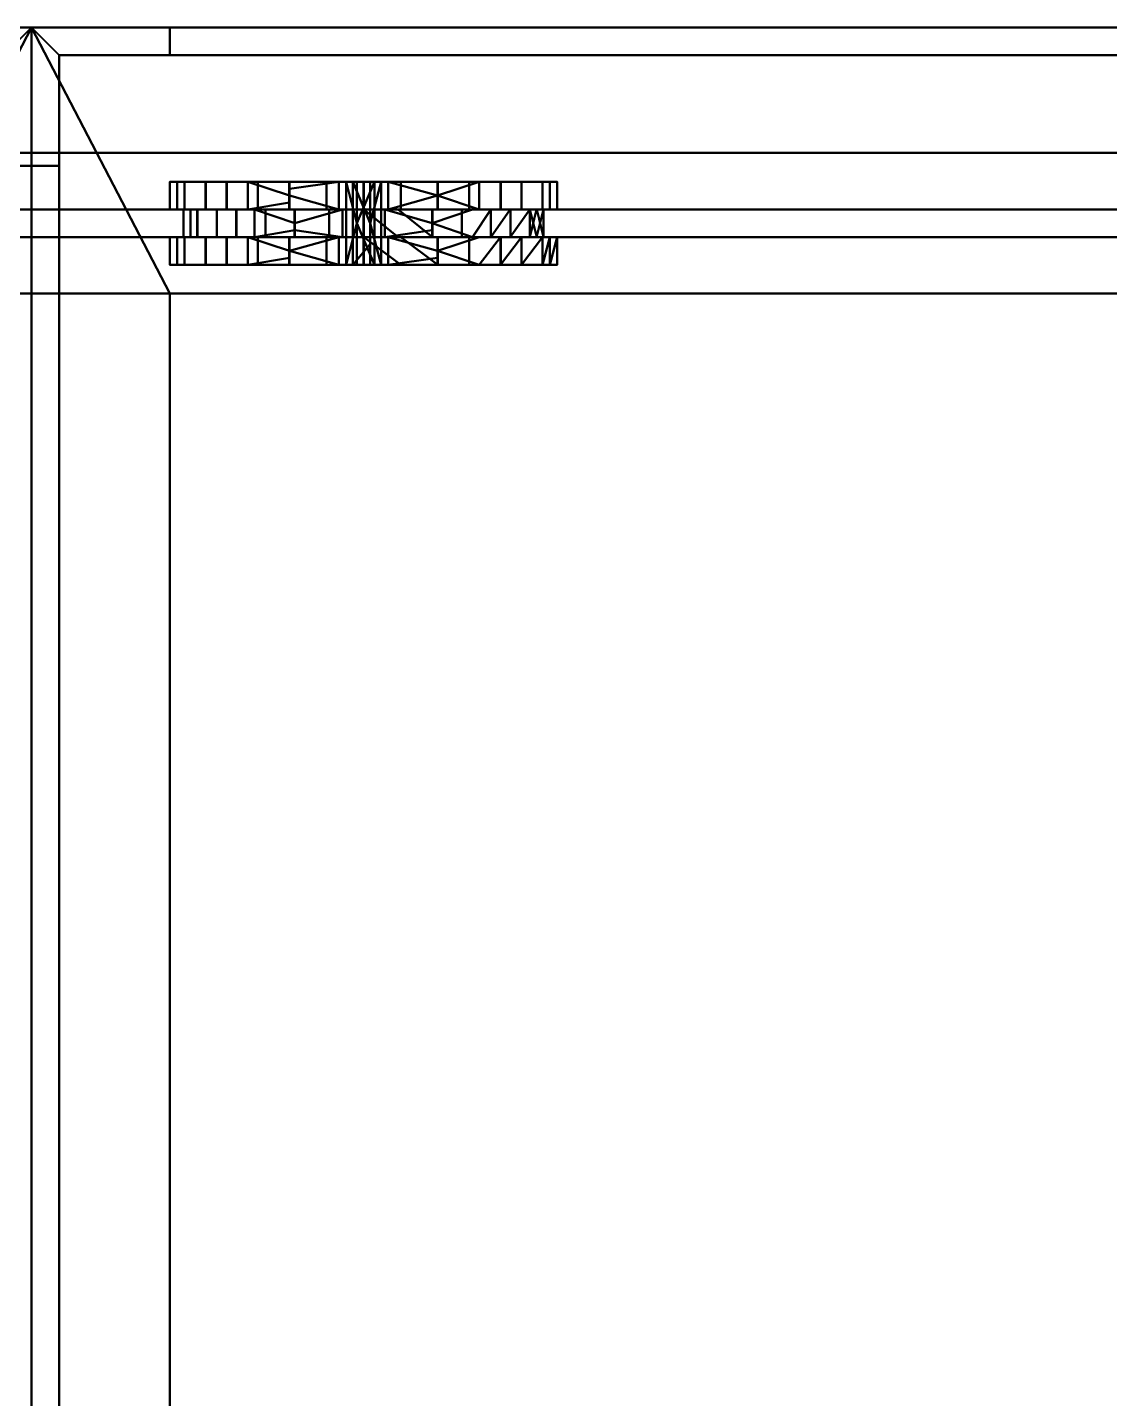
# Model space of a CAD drawing. Header units: millimetres. Extents: x -3275 to 3275, y -1040 to 450.
# Drawn here: x 323.5 to 714.5, y -45.4 to 450 of the extents above; entities that cross this region are included whole.
import ezdxf

# ---------------------------------------------------------------- set-up
doc = ezdxf.new("R2010")
doc.units = ezdxf.units.MM
doc.layers.add('I-FURN-PNLS', color=7, linetype='Continuous', lineweight=40)

msp = doc.modelspace()

# ---------------------------------------------------------------- meshes
at = {"layer": 'I-FURN-PNLS', "color": 7, "true_color": 0xf5f5f3}
mesh = msp.add_polyface(dxfattribs=at)
corners = [(325, 450, 150), (-475, 450, 150), (-475, -435, 150), (325, -435, 150), (275, -365.36, 150), (-425, -365.36, 150), (-425, 353.84, 150), (275, 353.84, 150)]
mesh.append_faces([[corners[k] for k in face] for face in [(3, 4, 5, 2), (6, 1, 2, 5)]], dxfattribs={"vtx0": -1, "vtx2": -1, "color": 7})
mesh.append_faces([[corners[k] for k in face] for face in [(3, 0, 7, 4), (6, 7, 0, 1)]], dxfattribs={"vtx1": -1, "vtx3": -1, "color": 7})
mesh = msp.add_polyface(dxfattribs=at)
corners = [(325, 450), (325, -435), (-475, -435), (-475, 450), (275, -365.36), (275, 353.84), (-425, 353.84), (-425, -365.36)]
mesh.append_faces([[corners[k] for k in face] for face in [(2, 7, 4, 1), (5, 0, 1, 4)]], dxfattribs={"vtx0": -1, "vtx2": -1, "color": 7})
mesh.append_faces([[corners[k] for k in face] for face in [(2, 3, 6, 7), (5, 6, 3, 0)]], dxfattribs={"vtx1": -1, "vtx3": -1, "color": 7})
mesh = msp.add_polyface(dxfattribs=at)
corners = [(-475, 450, 150), (325, 450, 150), (325, 450), (-475, 450)]
mesh.append_faces([[corners[k] for k in face] for face in [(0, 1, 2, 3)]], dxfattribs={"color": 7})
mesh = msp.add_polyface(dxfattribs=at)
corners = [(275, 450, 2175), (275, 440, 2175), (315, 440, 2175), (315, 400, 2175), (325, 400, 2175), (325, 450, 2175), (275, -435, 2175), (325, -435, 2175), (325, -385, 2175), (315, -385, 2175), (315, -425, 2175), (275, -425, 2175), (-425, 450, 2175), (-475, 450, 2175), (-475, 400, 2175), (-465, 400, 2175), (-465, 440, 2175), (-425, 440, 2175), (-425, -435, 2175), (-425, -425, 2175), (-465, -425, 2175), (-465, -385, 2175), (-475, -385, 2175), (-475, -435, 2175)]
mesh.append_faces([[corners[k] for k in face] for face in [(2, 5, 0, 1), (16, 13, 14, 15), (20, 23, 18, 19)]], dxfattribs={"vtx0": -1, "color": 7})
mesh.append_faces([[corners[k] for k in face] for face in [(4, 5, 2, 3), (6, 7, 10, 11), (12, 13, 16, 17)]], dxfattribs={"vtx1": -1, "color": 7})
mesh.append_faces([[corners[k] for k in face] for face in [(8, 9, 10, 7)]], dxfattribs={"vtx2": -1, "color": 7})
mesh.append_faces([[corners[k] for k in face] for face in [(20, 21, 22, 23)]], dxfattribs={"vtx3": -1, "color": 7})
mesh = msp.add_polyface(dxfattribs=at)
corners = [(275, 450, 150), (325, 450, 150), (325, 400, 150), (315, 400, 150), (315, 440, 150), (275, 440, 150), (275, -435, 150), (275, -425, 150), (315, -425, 150), (315, -385, 150), (325, -385, 150), (325, -435, 150), (-425, 450, 150), (-425, 440, 150), (-465, 440, 150), (-465, 400, 150), (-475, 400, 150), (-475, 450, 150), (-425, -435, 150), (-475, -435, 150), (-475, -385, 150), (-465, -385, 150), (-465, -425, 150), (-425, -425, 150)]
mesh.append_faces([[corners[k] for k in face] for face in [(8, 11, 6, 7), (14, 17, 12, 13), (22, 19, 20, 21)]], dxfattribs={"vtx0": -1, "color": 7})
mesh.append_faces([[corners[k] for k in face] for face in [(0, 1, 4, 5), (10, 11, 8, 9), (18, 19, 22, 23)]], dxfattribs={"vtx1": -1, "color": 7})
mesh.append_faces([[corners[k] for k in face] for face in [(2, 3, 4, 1)]], dxfattribs={"vtx2": -1, "color": 7})
mesh.append_faces([[corners[k] for k in face] for face in [(14, 15, 16, 17)]], dxfattribs={"vtx3": -1, "color": 7})
mesh = msp.add_polyface(dxfattribs=at)
corners = [(-475, 450, 2200), (-475, -435, 2200), (325, -435, 2200), (325, 450, 2200)]
mesh.append_faces([[corners[k] for k in face] for face in [(3, 0, 1, 2)]], dxfattribs={"color": 7})
mesh = msp.add_polyface(dxfattribs=at)
corners = [(-475, 450, 2175), (325, 450, 2175), (325, -435, 2175), (-475, -435, 2175)]
mesh.append_faces([[corners[k] for k in face] for face in [(2, 3, 0, 1)]], dxfattribs={"color": 7})
mesh = msp.add_polyface(dxfattribs=at)
corners = [(-475, 450, 2200), (325, 450, 2200), (325, 450, 2175), (-475, 450, 2175)]
mesh.append_faces([[corners[k] for k in face] for face in [(0, 1, 2, 3)]], dxfattribs={"color": 7})
mesh = msp.add_polyface(dxfattribs=at)
corners = [(275, 450, 2175), (325, 450, 2175), (325, 450, 150), (275, 450, 150)]
mesh.append_faces([[corners[k] for k in face] for face in [(0, 1, 2, 3)]], dxfattribs={"color": 7})
mesh = msp.add_polyface(dxfattribs=at)
corners = [(325, 450, 150), (325, -435, 150), (325, -435), (325, 450)]
mesh.append_faces([[corners[k] for k in face] for face in [(0, 1, 2, 3)]], dxfattribs={"color": 7})
mesh = msp.add_polyface(dxfattribs=at)
corners = [(325, 450, 2175), (325, 400, 2175), (325, 400, 150), (325, 450, 150)]
mesh.append_faces([[corners[k] for k in face] for face in [(0, 1, 2, 3)]], dxfattribs={"color": 7})
mesh = msp.add_polyface(dxfattribs=at)
corners = [(325, 450, 2200), (325, -435, 2200), (325, -435, 2175), (325, 450, 2175)]
mesh.append_faces([[corners[k] for k in face] for face in [(0, 1, 2, 3)]], dxfattribs={"color": 7})
mesh = msp.add_polyface(dxfattribs=at)
corners = [(1125, 450, 150), (325, 450, 150), (325, -435, 150), (1125, -435, 150), (1075, -365.36, 150), (375, -365.36, 150), (375, 353.84, 150), (1075, 353.84, 150)]
mesh.append_faces([[corners[k] for k in face] for face in [(3, 4, 5, 2), (6, 1, 2, 5)]], dxfattribs={"vtx0": -1, "vtx2": -1, "color": 7})
mesh.append_faces([[corners[k] for k in face] for face in [(3, 0, 7, 4), (6, 7, 0, 1)]], dxfattribs={"vtx1": -1, "vtx3": -1, "color": 7})
mesh = msp.add_polyface(dxfattribs=at)
corners = [(1125, 450), (1125, -435), (325, -435), (325, 450), (1075, -365.36), (1075, 353.84), (375, 353.84), (375, -365.36)]
mesh.append_faces([[corners[k] for k in face] for face in [(2, 7, 4, 1), (5, 0, 1, 4)]], dxfattribs={"vtx0": -1, "vtx2": -1, "color": 7})
mesh.append_faces([[corners[k] for k in face] for face in [(2, 3, 6, 7), (5, 6, 3, 0)]], dxfattribs={"vtx1": -1, "vtx3": -1, "color": 7})
mesh = msp.add_polyface(dxfattribs=at)
corners = [(325, 450, 150), (1125, 450, 150), (1125, 450), (325, 450)]
mesh.append_faces([[corners[k] for k in face] for face in [(0, 1, 2, 3)]], dxfattribs={"color": 7})
mesh = msp.add_polyface(dxfattribs=at)
corners = [(325, -435, 150), (325, 450, 150), (325, 450), (325, -435)]
mesh.append_faces([[corners[k] for k in face] for face in [(0, 1, 2, 3)]], dxfattribs={"color": 7})
mesh = msp.add_polyface(dxfattribs=at)
corners = [(1075, 450, 2175), (1075, 440, 2175), (1115, 440, 2175), (1115, 400, 2175), (1125, 400, 2175), (1125, 450, 2175), (1075, -435, 2175), (1125, -435, 2175), (1125, -385, 2175), (1115, -385, 2175), (1115, -425, 2175), (1075, -425, 2175), (375, 450, 2175), (325, 450, 2175), (325, 400, 2175), (335, 400, 2175), (335, 440, 2175), (375, 440, 2175), (375, -435, 2175), (375, -425, 2175), (335, -425, 2175), (335, -385, 2175), (325, -385, 2175), (325, -435, 2175)]
mesh.append_faces([[corners[k] for k in face] for face in [(2, 5, 0, 1), (16, 13, 14, 15), (20, 23, 18, 19)]], dxfattribs={"vtx0": -1, "color": 7})
mesh.append_faces([[corners[k] for k in face] for face in [(4, 5, 2, 3), (6, 7, 10, 11), (12, 13, 16, 17)]], dxfattribs={"vtx1": -1, "color": 7})
mesh.append_faces([[corners[k] for k in face] for face in [(8, 9, 10, 7)]], dxfattribs={"vtx2": -1, "color": 7})
mesh.append_faces([[corners[k] for k in face] for face in [(20, 21, 22, 23)]], dxfattribs={"vtx3": -1, "color": 7})
mesh = msp.add_polyface(dxfattribs=at)
corners = [(1075, 450, 150), (1125, 450, 150), (1125, 400, 150), (1115, 400, 150), (1115, 440, 150), (1075, 440, 150), (1075, -435, 150), (1075, -425, 150), (1115, -425, 150), (1115, -385, 150), (1125, -385, 150), (1125, -435, 150), (375, 450, 150), (375, 440, 150), (335, 440, 150), (335, 400, 150), (325, 400, 150), (325, 450, 150), (375, -435, 150), (325, -435, 150), (325, -385, 150), (335, -385, 150), (335, -425, 150), (375, -425, 150)]
mesh.append_faces([[corners[k] for k in face] for face in [(8, 11, 6, 7), (14, 17, 12, 13), (22, 19, 20, 21)]], dxfattribs={"vtx0": -1, "color": 7})
mesh.append_faces([[corners[k] for k in face] for face in [(0, 1, 4, 5), (10, 11, 8, 9), (18, 19, 22, 23)]], dxfattribs={"vtx1": -1, "color": 7})
mesh.append_faces([[corners[k] for k in face] for face in [(2, 3, 4, 1)]], dxfattribs={"vtx2": -1, "color": 7})
mesh.append_faces([[corners[k] for k in face] for face in [(14, 15, 16, 17)]], dxfattribs={"vtx3": -1, "color": 7})
mesh = msp.add_polyface(dxfattribs=at)
corners = [(325, 450, 2175), (375, 450, 2175), (375, 450, 150), (325, 450, 150)]
mesh.append_faces([[corners[k] for k in face] for face in [(0, 1, 2, 3)]], dxfattribs={"color": 7})
mesh = msp.add_polyface(dxfattribs=at)
corners = [(325, 400, 2175), (325, 450, 2175), (325, 450, 150), (325, 400, 150)]
mesh.append_faces([[corners[k] for k in face] for face in [(0, 1, 2, 3)]], dxfattribs={"color": 7})
mesh = msp.add_polyface(dxfattribs=at)
corners = [(325, 450, 2200), (325, -435, 2200), (1125, -435, 2200), (1125, 450, 2200)]
mesh.append_faces([[corners[k] for k in face] for face in [(3, 0, 1, 2)]], dxfattribs={"color": 7})
mesh = msp.add_polyface(dxfattribs=at)
corners = [(325, 450, 2175), (1125, 450, 2175), (1125, -435, 2175), (325, -435, 2175)]
mesh.append_faces([[corners[k] for k in face] for face in [(2, 3, 0, 1)]], dxfattribs={"color": 7})
mesh = msp.add_polyface(dxfattribs=at)
corners = [(325, -435, 2200), (325, 450, 2200), (325, 450, 2175), (325, -435, 2175)]
mesh.append_faces([[corners[k] for k in face] for face in [(0, 1, 2, 3)]], dxfattribs={"color": 7})
mesh = msp.add_polyface(dxfattribs=at)
corners = [(325, 450, 2200), (1125, 450, 2200), (1125, 450, 2175), (325, 450, 2175)]
mesh.append_faces([[corners[k] for k in face] for face in [(0, 1, 2, 3)]], dxfattribs={"color": 7})
mesh = msp.add_polyface(dxfattribs=at)
corners = [(375, 450, 2175), (375, 440, 2175), (375, 440, 150), (375, 450, 150)]
mesh.append_faces([[corners[k] for k in face] for face in [(0, 1, 2, 3)]], dxfattribs={"color": 7})
mesh = msp.add_polyface(dxfattribs=at)
corners = [(335, 440, 2175), (335, 400, 2175), (335, 400, 150), (335, 440, 150)]
mesh.append_faces([[corners[k] for k in face] for face in [(3, 0, 1, 2)]], dxfattribs={"color": 7})
mesh = msp.add_polyface(dxfattribs=at)
corners = [(375, 440, 2175), (335, 440, 2175), (335, 440, 150), (375, 440, 150)]
mesh.append_faces([[corners[k] for k in face] for face in [(3, 0, 1, 2)]], dxfattribs={"color": 7})
mesh = msp.add_polyface(dxfattribs=at)
corners = [(335, 440, 173.99), (335, -425, 173.99), (1115, -425, 173.99), (1115, 440, 173.99)]
mesh.append_faces([[corners[k] for k in face] for face in [(3, 0, 1, 2)]], dxfattribs={"color": 7})
mesh = msp.add_polyface(dxfattribs=at)
corners = [(335, 440, 148.99), (1115, 440, 148.99), (1115, -425, 148.99), (335, -425, 148.99)]
mesh.append_faces([[corners[k] for k in face] for face in [(2, 3, 0, 1)]], dxfattribs={"color": 7})
mesh = msp.add_polyface(dxfattribs=at)
corners = [(335, -425, 173.99), (335, 440, 173.99), (335, 440, 148.99), (335, -425, 148.99)]
mesh.append_faces([[corners[k] for k in face] for face in [(0, 1, 2, 3)]], dxfattribs={"color": 7})
mesh = msp.add_polyface(dxfattribs=at)
corners = [(335, 440, 173.99), (1115, 440, 173.99), (1115, 440, 148.99), (335, 440, 148.99)]
mesh.append_faces([[corners[k] for k in face] for face in [(0, 1, 2, 3)]], dxfattribs={"color": 7})
mesh = msp.add_polyface(dxfattribs=at)
corners = [(335, 440, 300), (335, -425, 300), (1115, -425, 300), (1115, 440, 300)]
mesh.append_faces([[corners[k] for k in face] for face in [(3, 0, 1, 2)]], dxfattribs={"color": 7})
mesh = msp.add_polyface(dxfattribs=at)
corners = [(335, 440, 275), (1115, 440, 275), (1115, -425, 275), (335, -425, 275)]
mesh.append_faces([[corners[k] for k in face] for face in [(2, 3, 0, 1)]], dxfattribs={"color": 7})
mesh = msp.add_polyface(dxfattribs=at)
corners = [(335, -425, 300), (335, 440, 300), (335, 440, 275), (335, -425, 275)]
mesh.append_faces([[corners[k] for k in face] for face in [(0, 1, 2, 3)]], dxfattribs={"color": 7})
mesh = msp.add_polyface(dxfattribs=at)
corners = [(335, 440, 300), (1115, 440, 300), (1115, 440, 275), (335, 440, 275)]
mesh.append_faces([[corners[k] for k in face] for face in [(0, 1, 2, 3)]], dxfattribs={"color": 7})
mesh = msp.add_polyface(dxfattribs=at)
corners = [(335, 440, 680), (335, -425, 680), (1115, -425, 680), (1115, 440, 680)]
mesh.append_faces([[corners[k] for k in face] for face in [(3, 0, 1, 2)]], dxfattribs={"color": 7})
mesh = msp.add_polyface(dxfattribs=at)
corners = [(335, 440, 655), (1115, 440, 655), (1115, -425, 655), (335, -425, 655)]
mesh.append_faces([[corners[k] for k in face] for face in [(2, 3, 0, 1)]], dxfattribs={"color": 7})
mesh = msp.add_polyface(dxfattribs=at)
corners = [(335, -425, 680), (335, 440, 680), (335, 440, 655), (335, -425, 655)]
mesh.append_faces([[corners[k] for k in face] for face in [(0, 1, 2, 3)]], dxfattribs={"color": 7})
mesh = msp.add_polyface(dxfattribs=at)
corners = [(335, 440, 680), (1115, 440, 680), (1115, 440, 655), (335, 440, 655)]
mesh.append_faces([[corners[k] for k in face] for face in [(0, 1, 2, 3)]], dxfattribs={"color": 7})
mesh = msp.add_polyface(dxfattribs=at)
corners = [(335, 440, 1060), (335, -425, 1060), (1115, -425, 1060), (1115, 440, 1060)]
mesh.append_faces([[corners[k] for k in face] for face in [(3, 0, 1, 2)]], dxfattribs={"color": 7})
mesh = msp.add_polyface(dxfattribs=at)
corners = [(335, 440, 1035), (1115, 440, 1035), (1115, -425, 1035), (335, -425, 1035)]
mesh.append_faces([[corners[k] for k in face] for face in [(2, 3, 0, 1)]], dxfattribs={"color": 7})
mesh = msp.add_polyface(dxfattribs=at)
corners = [(335, -425, 1060), (335, 440, 1060), (335, 440, 1035), (335, -425, 1035)]
mesh.append_faces([[corners[k] for k in face] for face in [(0, 1, 2, 3)]], dxfattribs={"color": 7})
mesh = msp.add_polyface(dxfattribs=at)
corners = [(335, 440, 1060), (1115, 440, 1060), (1115, 440, 1035), (335, 440, 1035)]
mesh.append_faces([[corners[k] for k in face] for face in [(0, 1, 2, 3)]], dxfattribs={"color": 7})
mesh = msp.add_polyface(dxfattribs=at)
corners = [(335, 440, 1440), (335, -425, 1440), (1115, -425, 1440), (1115, 440, 1440)]
mesh.append_faces([[corners[k] for k in face] for face in [(3, 0, 1, 2)]], dxfattribs={"color": 7})
mesh = msp.add_polyface(dxfattribs=at)
corners = [(335, 440, 1415), (1115, 440, 1415), (1115, -425, 1415), (335, -425, 1415)]
mesh.append_faces([[corners[k] for k in face] for face in [(2, 3, 0, 1)]], dxfattribs={"color": 7})
mesh = msp.add_polyface(dxfattribs=at)
corners = [(335, -425, 1440), (335, 440, 1440), (335, 440, 1415), (335, -425, 1415)]
mesh.append_faces([[corners[k] for k in face] for face in [(0, 1, 2, 3)]], dxfattribs={"color": 7})
mesh = msp.add_polyface(dxfattribs=at)
corners = [(335, 440, 1440), (1115, 440, 1440), (1115, 440, 1415), (335, 440, 1415)]
mesh.append_faces([[corners[k] for k in face] for face in [(0, 1, 2, 3)]], dxfattribs={"color": 7})
mesh = msp.add_polyface(dxfattribs=at)
corners = [(335, 440, 1820), (335, -425, 1820), (1115, -425, 1820), (1115, 440, 1820)]
mesh.append_faces([[corners[k] for k in face] for face in [(3, 0, 1, 2)]], dxfattribs={"color": 7})
mesh = msp.add_polyface(dxfattribs=at)
corners = [(335, 440, 1795), (1115, 440, 1795), (1115, -425, 1795), (335, -425, 1795)]
mesh.append_faces([[corners[k] for k in face] for face in [(2, 3, 0, 1)]], dxfattribs={"color": 7})
mesh = msp.add_polyface(dxfattribs=at)
corners = [(335, -425, 1820), (335, 440, 1820), (335, 440, 1795), (335, -425, 1795)]
mesh.append_faces([[corners[k] for k in face] for face in [(0, 1, 2, 3)]], dxfattribs={"color": 7})
mesh = msp.add_polyface(dxfattribs=at)
corners = [(335, 440, 1820), (1115, 440, 1820), (1115, 440, 1795), (335, 440, 1795)]
mesh.append_faces([[corners[k] for k in face] for face in [(0, 1, 2, 3)]], dxfattribs={"color": 7})
mesh = msp.add_polyface(dxfattribs=at)
corners = [(-2875, 353.84, -11.35), (-2875, 404.64, -11.35), (2875, 404.64, -11.35), (2875, 353.84, -11.35)]
mesh.append_faces([[corners[k] for k in face] for face in [(0, 1, 2, 3)]], dxfattribs={"color": 7})
mesh = msp.add_polyface(dxfattribs=at)
corners = [(-2875, 404.64, -11.35), (-2875, 404.64, -5), (2875, 404.64, -5), (2875, 404.64, -11.35)]
mesh.append_faces([[corners[k] for k in face] for face in [(0, 1, 2, 3)]], dxfattribs={"color": 7})
mesh = msp.add_polyface(dxfattribs=at)
corners = [(-2875, 404.64, -5), (-2875, 384.24, -5), (2875, 384.24, -5), (2875, 404.64, -5)]
mesh.append_faces([[corners[k] for k in face] for face in [(0, 1, 2, 3)]], dxfattribs={"color": 7})
mesh = msp.add_polyface(dxfattribs=at)
corners = [(325, 400, 2175), (315, 400, 2175), (315, 400, 150), (325, 400, 150)]
mesh.append_faces([[corners[k] for k in face] for face in [(3, 0, 1, 2)]], dxfattribs={"color": 7})
mesh = msp.add_polyface(dxfattribs=at)
corners = [(335, 400, 2175), (325, 400, 2175), (325, 400, 150), (335, 400, 150)]
mesh.append_faces([[corners[k] for k in face] for face in [(3, 0, 1, 2)]], dxfattribs={"color": 7})
at = {"layer": 'I-FURN-PNLS', "color": 8, "true_color": 0x7f7f7f}
mesh = msp.add_polyface(dxfattribs=at)
corners = [(471.73, 394.24, 5.3), (471.73, 391.74, 5.3), (471.73, 389.24, 5.3), (471.73, 386.74, 5.3), (471.73, 384.24, 5.3), (444.94, 384.24, 0), (418.15, 384.24, 5.35), (395.46, 384.24, 20.55), (380.3, 384.24, 43.27), (375, 384.24, 70.06), (380.35, 384.24, 96.85), (395.55, 384.24, 119.54), (418.27, 384.24, 134.7), (418.27, 386.74, 134.7), (418.27, 389.24, 134.7), (418.27, 391.74, 134.7), (418.27, 394.24, 134.7), (395.55, 394.24, 119.54), (380.35, 394.24, 96.85), (375, 394.24, 70.06), (380.3, 394.24, 43.27), (395.46, 394.24, 20.55), (418.15, 394.24, 5.35), (444.94, 394.24, 0), (453.93, 384.24, 1.78), (403.18, 384.24, 124.63), (453.93, 394.24, 1.78), (403.18, 394.24, 124.63), (431.55, 394.24, 2.68), (431.55, 384.24, 2.68), (406.81, 384.24, 12.95), (406.81, 394.24, 12.95), (387.88, 394.24, 31.91), (387.88, 384.24, 31.91), (377.65, 384.24, 56.67), (377.65, 394.24, 56.67), (377.68, 384.24, 83.45), (377.68, 394.24, 83.45), (387.95, 384.24, 108.19), (387.95, 394.24, 108.19)]
mesh.append_faces([[corners[k] for k in face] for face in [(26, 2, 24)]], dxfattribs={"vtx0": -1, "vtx1": -1, "vtx2": -1, "color": 8})
mesh.append_faces([[corners[k] for k in face] for face in [(25, 13, 14, 27)]], dxfattribs={"vtx0": -1, "vtx2": -1, "vtx3": -1, "color": 8})
mesh.append_faces([[corners[k] for k in face] for face in [(12, 13, 25)]], dxfattribs={"vtx1": -1, "color": 8})
mesh.append_faces([[corners[k] for k in face] for face in [(28, 23, 5, 29), (24, 5, 23, 26), (29, 6, 22, 28), (31, 22, 6, 30), (27, 17, 11, 25), (21, 31, 30, 7), (20, 32, 33, 8), (7, 33, 32, 21), (35, 20, 8, 34), (37, 19, 9, 36), (10, 38, 39, 18), (38, 11, 17, 39), (18, 37, 36, 10), (34, 9, 19, 35)]], dxfattribs={"vtx1": -1, "vtx3": -1, "color": 8})
mesh.append_faces([[corners[k] for k in face] for face in [(15, 16, 27, 14), (3, 4, 24, 2)]], dxfattribs={"vtx2": -1, "color": 8})
mesh.append_faces([[corners[k] for k in face] for face in [(26, 0, 1, 2)]], dxfattribs={"vtx3": -1, "color": 8})
mesh = msp.add_polyface(dxfattribs=at)
corners = [(418.27, 394.24, 134.7), (445.06, 394.24, 140), (471.85, 394.24, 134.65), (494.54, 394.24, 119.45), (509.7, 394.24, 96.73), (515, 394.24, 69.94), (509.65, 394.24, 43.15), (494.45, 394.24, 20.46), (471.73, 394.24, 5.3), (444.94, 394.24, 0), (418.15, 394.24, 5.35), (395.46, 394.24, 20.55), (380.3, 394.24, 43.27), (375, 394.24, 70.06), (380.35, 394.24, 96.85), (395.55, 394.24, 119.54), (447.44, 394.24, 64.09), (451.33, 394.24, 69.16), (448.89, 394.24, 75.07), (442.56, 394.24, 75.91), (438.67, 394.24, 70.84), (441.11, 394.24, 64.93)]
mesh.append_faces([[corners[k] for k in face] for face in [(4, 18, 3)]], dxfattribs={"vtx0": -1, "vtx1": -1, "color": 8})
mesh.append_faces([[corners[k] for k in face] for face in [(19, 0, 1, 18)]], dxfattribs={"vtx0": -1, "vtx2": -1, "color": 8})
mesh.append_faces([[corners[k] for k in face] for face in [(18, 1, 2, 3), (21, 10, 11, 12), (17, 5, 6, 7)]], dxfattribs={"vtx0": -1, "vtx3": -1, "color": 8})
mesh.append_faces([[corners[k] for k in face] for face in [(14, 15, 20, 13), (8, 9, 16)]], dxfattribs={"vtx1": -1, "vtx2": -1, "color": 8})
mesh.append_faces([[corners[k] for k in face] for face in [(12, 13, 20, 21), (19, 20, 15, 0), (21, 16, 9, 10), (4, 5, 17, 18), (16, 17, 7, 8)]], dxfattribs={"vtx1": -1, "vtx3": -1, "color": 8})
mesh = msp.add_polyface(dxfattribs=at)
corners = [(418.27, 384.24, 134.7), (445.06, 384.24, 140), (471.85, 384.24, 134.65), (494.54, 384.24, 119.45), (509.7, 384.24, 96.73), (515, 384.24, 69.94), (509.65, 384.24, 43.15), (494.45, 384.24, 20.46), (471.73, 384.24, 5.3), (471.73, 386.74, 5.3), (471.73, 389.24, 5.3), (471.73, 391.74, 5.3), (471.73, 394.24, 5.3), (494.45, 394.24, 20.46), (509.65, 394.24, 43.15), (515, 394.24, 69.94), (509.7, 394.24, 96.73), (494.54, 394.24, 119.45), (471.85, 394.24, 134.65), (445.06, 394.24, 140), (418.27, 394.24, 134.7), (418.27, 391.74, 134.7), (418.27, 389.24, 134.7), (418.27, 386.74, 134.7), (436.07, 384.24, 138.22), (486.82, 384.24, 15.37), (436.07, 394.24, 138.22), (486.82, 394.24, 15.37), (483.19, 384.24, 127.05), (483.19, 394.24, 127.05), (458.45, 394.24, 137.32), (458.45, 384.24, 137.32), (502.12, 394.24, 108.09), (502.12, 384.24, 108.09), (512.32, 394.24, 56.55), (512.32, 384.24, 56.55), (502.05, 394.24, 31.81), (502.05, 384.24, 31.81), (512.35, 384.24, 83.33), (512.35, 394.24, 83.33)]
mesh.append_faces([[corners[k] for k in face] for face in [(22, 24, 26, 21), (25, 10, 27)]], dxfattribs={"vtx0": -1, "vtx1": -1, "vtx2": -1, "color": 8})
mesh.append_faces([[corners[k] for k in face] for face in [(1, 19, 26, 24), (13, 7, 25, 27), (3, 17, 29, 28), (30, 31, 2, 18), (32, 33, 4, 16), (19, 1, 31, 30), (28, 29, 18, 2), (17, 3, 33, 32), (34, 35, 6, 14), (36, 37, 7, 13), (15, 5, 35, 34), (38, 39, 16, 4), (14, 6, 37, 36), (39, 38, 5, 15)]], dxfattribs={"vtx0": -1, "vtx2": -1, "color": 8})
mesh.append_faces([[corners[k] for k in face] for face in [(9, 10, 25, 8)]], dxfattribs={"vtx1": -1, "color": 8})
mesh.append_faces([[corners[k] for k in face] for face in [(26, 20, 21), (23, 0, 24, 22), (11, 12, 27, 10)]], dxfattribs={"vtx2": -1, "color": 8})
mesh = msp.add_polyface(dxfattribs=at)
corners = [(447.44, 394.24, 64.09), (441.11, 394.24, 64.93), (438.67, 394.24, 70.84), (442.56, 394.24, 75.91), (442.56, 386.74, 75.91), (442.56, 379.24, 75.91), (442.56, 371.74, 75.91), (442.56, 364.24, 75.91), (438.67, 364.24, 70.84), (441.11, 364.24, 64.93), (447.44, 364.24, 64.09), (447.44, 371.74, 64.09), (447.44, 379.24, 64.09), (447.44, 386.74, 64.09)]
mesh.append_faces([[corners[k] for k in face] for face in [(8, 5, 6, 7)]], dxfattribs={"vtx0": -1, "color": 8})
mesh.append_faces([[corners[k] for k in face] for face in [(8, 2, 5)]], dxfattribs={"vtx0": -1, "vtx1": -1, "vtx2": -1, "color": 8})
mesh.append_faces([[corners[k] for k in face] for face in [(9, 11, 12, 1)]], dxfattribs={"vtx0": -1, "vtx2": -1, "vtx3": -1, "color": 8})
mesh.append_faces([[corners[k] for k in face] for face in [(1, 2, 8, 9)]], dxfattribs={"vtx1": -1, "vtx3": -1, "color": 8})
mesh.append_faces([[corners[k] for k in face] for face in [(13, 0, 1, 12), (9, 10, 11)]], dxfattribs={"vtx2": -1, "color": 8})
mesh.append_faces([[corners[k] for k in face] for face in [(2, 3, 4, 5)]], dxfattribs={"vtx3": -1, "color": 8})
mesh = msp.add_polyface(dxfattribs=at)
corners = [(442.56, 364.24, 75.91), (442.56, 371.74, 75.91), (442.56, 379.24, 75.91), (442.56, 386.74, 75.91), (442.56, 394.24, 75.91), (448.89, 394.24, 75.07), (451.33, 394.24, 69.16), (447.44, 394.24, 64.09), (447.44, 386.74, 64.09), (447.44, 379.24, 64.09), (447.44, 371.74, 64.09), (447.44, 364.24, 64.09), (451.33, 364.24, 69.16), (448.89, 364.24, 75.07)]
mesh.append_faces([[corners[k] for k in face] for face in [(6, 9, 12), (2, 5, 13)]], dxfattribs={"vtx0": -1, "vtx1": -1, "vtx2": -1, "color": 8})
mesh.append_faces([[corners[k] for k in face] for face in [(6, 12, 13, 5)]], dxfattribs={"vtx0": -1, "vtx2": -1, "color": 8})
mesh.append_faces([[corners[k] for k in face] for face in [(10, 11, 12, 9), (3, 4, 5, 2)]], dxfattribs={"vtx2": -1, "color": 8})
mesh.append_faces([[corners[k] for k in face] for face in [(6, 7, 8, 9), (13, 0, 1, 2)]], dxfattribs={"vtx3": -1, "color": 8})
at = {"layer": 'I-FURN-PNLS', "color": 7, "true_color": 0xf5f5f3}
mesh = msp.add_polyface(dxfattribs=at)
corners = [(-2875, 384.24, -5), (-2875, 384.24), (2875, 384.24), (2875, 384.24, -5)]
mesh.append_faces([[corners[k] for k in face] for face in [(3, 0, 1, 2)]], dxfattribs={"color": 7})
mesh = msp.add_polyface(dxfattribs=at)
corners = [(-2875, 384.24), (-2875, 374.24), (2875, 374.24), (2875, 384.24)]
mesh.append_faces([[corners[k] for k in face] for face in [(0, 1, 2, 3)]], dxfattribs={"color": 7})
at = {"layer": 'I-FURN-PNLS', "color": 8, "true_color": 0x7f7f7f}
mesh = msp.add_polyface(dxfattribs=at)
corners = [(471.73, 384.24, 5.3), (494.45, 384.24, 20.46), (509.65, 384.24, 43.15), (515, 384.24, 69.94), (509.7, 384.24, 96.73), (494.54, 384.24, 119.45), (471.85, 384.24, 134.65), (445.06, 384.24, 140), (418.27, 384.24, 134.7), (395.55, 384.24, 119.54), (380.35, 384.24, 96.85), (375, 384.24, 70.06), (380.3, 384.24, 43.27), (395.46, 384.24, 20.55), (418.15, 384.24, 5.35), (444.94, 384.24, 0), (420.18, 384.24, 130.07), (445.06, 384.24, 135), (469.93, 384.24, 130.03), (491, 384.24, 115.92), (505.07, 384.24, 94.82), (510, 384.24, 69.94), (505.03, 384.24, 45.07), (490.92, 384.24, 24), (469.82, 384.24, 9.93), (444.94, 384.24, 5), (420.07, 384.24, 9.97), (399, 384.24, 24.08), (384.93, 384.24, 45.18), (380, 384.24, 70.06), (384.97, 384.24, 94.93), (399.08, 384.24, 116)]
mesh.append_faces([[corners[k] for k in face] for face in [(13, 27, 28, 12), (29, 11, 12, 28), (11, 29, 30, 10), (31, 9, 10, 30), (9, 31, 16, 8), (19, 5, 6, 18), (17, 7, 8, 16), (7, 17, 18, 6)]], dxfattribs={"vtx0": -1, "vtx2": -1, "color": 8})
mesh.append_faces([[corners[k] for k in face] for face in [(14, 15, 25, 26), (24, 25, 15, 0), (26, 27, 13, 14), (0, 1, 23, 24), (22, 23, 1, 2), (2, 3, 21, 22), (3, 4, 20, 21), (4, 5, 19, 20)]], dxfattribs={"vtx1": -1, "vtx3": -1, "color": 8})
mesh = msp.add_polyface(dxfattribs=at)
corners = [(469.82, 384.24, 9.93), (469.82, 381.74, 9.93), (469.82, 379.24, 9.93), (469.82, 376.74, 9.93), (469.82, 374.24, 9.93), (444.94, 374.24, 5), (420.07, 374.24, 9.97), (399, 374.24, 24.08), (384.93, 374.24, 45.18), (380, 374.24, 70.06), (384.97, 374.24, 94.93), (399.08, 374.24, 116), (420.18, 374.24, 130.07), (420.18, 376.74, 130.07), (420.18, 379.24, 130.07), (420.18, 381.74, 130.07), (420.18, 384.24, 130.07), (399.08, 384.24, 116), (384.97, 384.24, 94.93), (380, 384.24, 70.06), (384.93, 384.24, 45.18), (399, 384.24, 24.08), (420.07, 384.24, 9.97), (444.94, 384.24, 5), (452.67, 374.24, 6.53), (405.64, 374.24, 120.38), (452.67, 384.24, 6.53), (405.64, 384.24, 120.38), (432.51, 384.24, 7.49), (432.51, 374.24, 7.49), (409.53, 374.24, 17.02), (409.53, 384.24, 17.02), (391.96, 384.24, 34.63), (391.96, 374.24, 34.63), (382.46, 374.24, 57.62), (382.46, 384.24, 57.62), (382.49, 374.24, 82.49), (382.49, 384.24, 82.49), (392.02, 374.24, 105.47), (392.02, 384.24, 105.47)]
mesh.append_faces([[corners[k] for k in face] for face in [(24, 26, 2, 3)]], dxfattribs={"vtx0": -1, "vtx1": -1, "vtx3": -1, "color": 8})
mesh.append_faces([[corners[k] for k in face] for face in [(25, 13, 14, 27)]], dxfattribs={"vtx0": -1, "vtx2": -1, "vtx3": -1, "color": 8})
mesh.append_faces([[corners[k] for k in face] for face in [(12, 13, 25)]], dxfattribs={"vtx1": -1, "color": 8})
mesh.append_faces([[corners[k] for k in face] for face in [(9, 36, 37, 19), (32, 21, 7, 33), (24, 5, 23, 26), (29, 6, 22, 28), (31, 22, 6, 30), (27, 17, 11, 25), (5, 29, 28, 23), (21, 31, 30, 7), (33, 8, 20, 32), (35, 20, 8, 34), (38, 11, 17, 39), (34, 9, 19, 35), (39, 18, 10, 38), (18, 37, 36, 10)]], dxfattribs={"vtx1": -1, "vtx3": -1, "color": 8})
mesh.append_faces([[corners[k] for k in face] for face in [(3, 4, 24), (15, 16, 27, 14)]], dxfattribs={"vtx2": -1, "color": 8})
mesh.append_faces([[corners[k] for k in face] for face in [(26, 0, 1, 2)]], dxfattribs={"vtx3": -1, "color": 8})
mesh = msp.add_polyface(dxfattribs=at)
corners = [(420.18, 374.24, 130.07), (445.06, 374.24, 135), (469.93, 374.24, 130.03), (491, 374.24, 115.92), (505.07, 374.24, 94.82), (510, 374.24, 69.94), (505.03, 374.24, 45.07), (490.92, 374.24, 24), (469.82, 374.24, 9.93), (469.82, 376.74, 9.93), (469.82, 379.24, 9.93), (469.82, 381.74, 9.93), (469.82, 384.24, 9.93), (490.92, 384.24, 24), (505.03, 384.24, 45.07), (510, 384.24, 69.94), (505.07, 384.24, 94.82), (491, 384.24, 115.92), (469.93, 384.24, 130.03), (445.06, 384.24, 135), (420.18, 384.24, 130.07), (420.18, 381.74, 130.07), (420.18, 379.24, 130.07), (420.18, 376.74, 130.07), (437.33, 374.24, 133.47), (484.36, 374.24, 19.62), (437.33, 384.24, 133.47), (484.36, 384.24, 19.62), (480.47, 374.24, 122.98), (480.47, 384.24, 122.98), (457.49, 384.24, 132.51), (457.49, 374.24, 132.51), (498.04, 384.24, 105.37), (498.04, 374.24, 105.37), (507.51, 384.24, 57.51), (507.51, 374.24, 57.51), (497.98, 384.24, 34.53), (497.98, 374.24, 34.53), (507.54, 374.24, 82.38), (507.54, 384.24, 82.38)]
mesh.append_faces([[corners[k] for k in face] for face in [(27, 10, 11, 12)]], dxfattribs={"vtx0": -1, "color": 8})
mesh.append_faces([[corners[k] for k in face] for face in [(37, 14, 6), (25, 13, 7)]], dxfattribs={"vtx0": -1, "vtx1": -1, "color": 8})
mesh.append_faces([[corners[k] for k in face] for face in [(24, 26, 22, 23)]], dxfattribs={"vtx0": -1, "vtx1": -1, "vtx3": -1, "color": 8})
mesh.append_faces([[corners[k] for k in face] for face in [(1, 19, 26, 24), (6, 14, 34), (3, 17, 29, 28), (32, 33, 4, 16), (18, 2, 28, 29), (19, 1, 31), (17, 3, 33, 32), (7, 13, 36), (15, 5, 35), (2, 18, 30), (5, 15, 39), (16, 4, 38)]], dxfattribs={"vtx0": -1, "vtx2": -1, "color": 8})
mesh.append_faces([[corners[k] for k in face] for face in [(9, 10, 25, 8)]], dxfattribs={"vtx1": -1, "color": 8})
mesh.append_faces([[corners[k] for k in face] for face in [(27, 13, 25, 10)]], dxfattribs={"vtx1": -1, "vtx2": -1, "vtx3": -1, "color": 8})
mesh.append_faces([[corners[k] for k in face] for face in [(31, 2, 30, 19), (34, 15, 35, 6), (36, 14, 37, 7), (39, 16, 38, 5)]], dxfattribs={"vtx1": -1, "vtx3": -1, "color": 8})
mesh.append_faces([[corners[k] for k in face] for face in [(23, 0, 24)]], dxfattribs={"vtx2": -1, "color": 8})
mesh.append_faces([[corners[k] for k in face] for face in [(26, 20, 21, 22)]], dxfattribs={"vtx3": -1, "color": 8})
at = {"layer": 'I-FURN-PNLS', "color": 7, "true_color": 0xf5f5f3}
mesh = msp.add_polyface(dxfattribs=at)
corners = [(-2875, 374.24), (-2875, 374.24, -5), (2875, 374.24, -5), (2875, 374.24)]
mesh.append_faces([[corners[k] for k in face] for face in [(2, 3, 0, 1)]], dxfattribs={"color": 7})
mesh = msp.add_polyface(dxfattribs=at)
corners = [(-2875, 374.24, -5), (-2875, 353.84, -5), (2875, 353.84, -5), (2875, 374.24, -5)]
mesh.append_faces([[corners[k] for k in face] for face in [(0, 1, 2, 3)]], dxfattribs={"color": 7})
at = {"layer": 'I-FURN-PNLS', "color": 8, "true_color": 0x7f7f7f}
mesh = msp.add_polyface(dxfattribs=at)
corners = [(471.73, 374.24, 5.3), (471.73, 371.74, 5.3), (471.73, 369.24, 5.3), (471.73, 366.74, 5.3), (471.73, 364.24, 5.3), (444.94, 364.24, 0), (418.15, 364.24, 5.35), (395.46, 364.24, 20.55), (380.3, 364.24, 43.27), (375, 364.24, 70.06), (380.35, 364.24, 96.85), (395.55, 364.24, 119.54), (418.27, 364.24, 134.7), (418.27, 366.74, 134.7), (418.27, 369.24, 134.7), (418.27, 371.74, 134.7), (418.27, 374.24, 134.7), (395.55, 374.24, 119.54), (380.35, 374.24, 96.85), (375, 374.24, 70.06), (380.3, 374.24, 43.27), (395.46, 374.24, 20.55), (418.15, 374.24, 5.35), (444.94, 374.24, 0), (453.93, 364.24, 1.78), (403.18, 364.24, 124.63), (453.93, 374.24, 1.78), (403.18, 374.24, 124.63), (431.55, 374.24, 2.68), (431.55, 364.24, 2.68), (406.81, 364.24, 12.95), (406.81, 374.24, 12.95), (387.88, 374.24, 31.91), (387.88, 364.24, 31.91), (377.65, 364.24, 56.67), (377.65, 374.24, 56.67), (377.68, 364.24, 83.45), (377.68, 374.24, 83.45), (387.95, 364.24, 108.19), (387.95, 374.24, 108.19)]
mesh.append_faces([[corners[k] for k in face] for face in [(24, 26, 2, 3)]], dxfattribs={"vtx0": -1, "vtx1": -1, "vtx3": -1, "color": 8})
mesh.append_faces([[corners[k] for k in face] for face in [(25, 13, 14, 27)]], dxfattribs={"vtx0": -1, "vtx2": -1, "vtx3": -1, "color": 8})
mesh.append_faces([[corners[k] for k in face] for face in [(12, 13, 25)]], dxfattribs={"vtx1": -1, "color": 8})
mesh.append_faces([[corners[k] for k in face] for face in [(36, 10, 18, 37), (32, 21, 7, 33), (24, 5, 23, 26), (29, 6, 22, 28), (9, 36, 37, 19), (31, 22, 6, 30), (27, 17, 11, 25), (5, 29, 28, 23), (21, 31, 30, 7), (33, 8, 20, 32), (35, 20, 8, 34), (34, 9, 19, 35), (39, 18, 10, 38), (17, 39, 38, 11)]], dxfattribs={"vtx1": -1, "vtx3": -1, "color": 8})
mesh.append_faces([[corners[k] for k in face] for face in [(15, 16, 27, 14), (3, 4, 24)]], dxfattribs={"vtx2": -1, "color": 8})
mesh.append_faces([[corners[k] for k in face] for face in [(26, 0, 1, 2)]], dxfattribs={"vtx3": -1, "color": 8})
mesh = msp.add_polyface(dxfattribs=at)
corners = [(418.27, 374.24, 134.7), (445.06, 374.24, 140), (471.85, 374.24, 134.65), (494.54, 374.24, 119.45), (509.7, 374.24, 96.73), (515, 374.24, 69.94), (509.65, 374.24, 43.15), (494.45, 374.24, 20.46), (471.73, 374.24, 5.3), (444.94, 374.24, 0), (418.15, 374.24, 5.35), (395.46, 374.24, 20.55), (380.3, 374.24, 43.27), (375, 374.24, 70.06), (380.35, 374.24, 96.85), (395.55, 374.24, 119.54), (469.82, 374.24, 9.93), (490.92, 374.24, 24), (505.03, 374.24, 45.07), (510, 374.24, 69.94), (505.07, 374.24, 94.82), (491, 374.24, 115.92), (469.93, 374.24, 130.03), (445.06, 374.24, 135), (420.18, 374.24, 130.07), (399.08, 374.24, 116), (384.97, 374.24, 94.93), (380, 374.24, 70.06), (384.93, 374.24, 45.18), (399, 374.24, 24.08), (420.07, 374.24, 9.97), (444.94, 374.24, 5)]
mesh.append_faces([[corners[k] for k in face] for face in [(13, 27, 28, 12), (29, 11, 12, 28), (11, 29, 30, 10), (31, 9, 10, 30), (9, 31, 16, 8), (19, 5, 6, 18), (17, 7, 8, 16), (7, 17, 18, 6)]], dxfattribs={"vtx0": -1, "vtx2": -1, "color": 8})
mesh.append_faces([[corners[k] for k in face] for face in [(14, 15, 25, 26), (24, 25, 15, 0), (26, 27, 13, 14), (0, 1, 23, 24), (22, 23, 1, 2), (2, 3, 21, 22), (3, 4, 20, 21), (4, 5, 19, 20)]], dxfattribs={"vtx1": -1, "vtx3": -1, "color": 8})
mesh = msp.add_polyface(dxfattribs=at)
corners = [(418.27, 364.24, 134.7), (445.06, 364.24, 140), (471.85, 364.24, 134.65), (494.54, 364.24, 119.45), (509.7, 364.24, 96.73), (515, 364.24, 69.94), (509.65, 364.24, 43.15), (494.45, 364.24, 20.46), (471.73, 364.24, 5.3), (471.73, 366.74, 5.3), (471.73, 369.24, 5.3), (471.73, 371.74, 5.3), (471.73, 374.24, 5.3), (494.45, 374.24, 20.46), (509.65, 374.24, 43.15), (515, 374.24, 69.94), (509.7, 374.24, 96.73), (494.54, 374.24, 119.45), (471.85, 374.24, 134.65), (445.06, 374.24, 140), (418.27, 374.24, 134.7), (418.27, 371.74, 134.7), (418.27, 369.24, 134.7), (418.27, 366.74, 134.7), (436.07, 364.24, 138.22), (486.82, 364.24, 15.37), (436.07, 374.24, 138.22), (486.82, 374.24, 15.37), (483.19, 364.24, 127.05), (483.19, 374.24, 127.05), (458.45, 374.24, 137.32), (458.45, 364.24, 137.32), (502.12, 374.24, 108.09), (502.12, 364.24, 108.09), (512.32, 374.24, 56.55), (512.32, 364.24, 56.55), (502.05, 374.24, 31.81), (502.05, 364.24, 31.81), (512.35, 364.24, 83.33), (512.35, 374.24, 83.33)]
mesh.append_faces([[corners[k] for k in face] for face in [(27, 10, 11, 12)]], dxfattribs={"vtx0": -1, "color": 8})
mesh.append_faces([[corners[k] for k in face] for face in [(37, 14, 6), (25, 13, 7)]], dxfattribs={"vtx0": -1, "vtx1": -1, "color": 8})
mesh.append_faces([[corners[k] for k in face] for face in [(26, 22, 24)]], dxfattribs={"vtx0": -1, "vtx1": -1, "vtx2": -1, "color": 8})
mesh.append_faces([[corners[k] for k in face] for face in [(1, 19, 26, 24), (6, 14, 34), (3, 17, 29, 28), (32, 33, 4, 16), (18, 2, 28, 29), (19, 1, 31), (17, 3, 33, 32), (16, 4, 38, 39), (7, 13, 36), (15, 5, 35), (2, 18, 30), (5, 15, 39, 38)]], dxfattribs={"vtx0": -1, "vtx2": -1, "color": 8})
mesh.append_faces([[corners[k] for k in face] for face in [(9, 10, 25, 8)]], dxfattribs={"vtx1": -1, "color": 8})
mesh.append_faces([[corners[k] for k in face] for face in [(27, 13, 25, 10)]], dxfattribs={"vtx1": -1, "vtx2": -1, "vtx3": -1, "color": 8})
mesh.append_faces([[corners[k] for k in face] for face in [(31, 2, 30, 19), (34, 15, 35, 6), (36, 14, 37, 7)]], dxfattribs={"vtx1": -1, "vtx3": -1, "color": 8})
mesh.append_faces([[corners[k] for k in face] for face in [(23, 0, 24, 22)]], dxfattribs={"vtx2": -1, "color": 8})
mesh.append_faces([[corners[k] for k in face] for face in [(26, 20, 21, 22)]], dxfattribs={"vtx3": -1, "color": 8})
mesh = msp.add_polyface(dxfattribs=at)
corners = [(471.73, 364.24, 5.3), (494.45, 364.24, 20.46), (509.65, 364.24, 43.15), (515, 364.24, 69.94), (509.7, 364.24, 96.73), (494.54, 364.24, 119.45), (471.85, 364.24, 134.65), (445.06, 364.24, 140), (418.27, 364.24, 134.7), (395.55, 364.24, 119.54), (380.35, 364.24, 96.85), (375, 364.24, 70.06), (380.3, 364.24, 43.27), (395.46, 364.24, 20.55), (418.15, 364.24, 5.35), (444.94, 364.24, 0), (442.56, 364.24, 75.91), (448.89, 364.24, 75.07), (451.33, 364.24, 69.16), (447.44, 364.24, 64.09), (441.11, 364.24, 64.93), (438.67, 364.24, 70.84)]
mesh.append_faces([[corners[k] for k in face] for face in [(4, 18, 3)]], dxfattribs={"vtx0": -1, "vtx1": -1, "color": 8})
mesh.append_faces([[corners[k] for k in face] for face in [(19, 0, 1, 18)]], dxfattribs={"vtx0": -1, "vtx2": -1, "color": 8})
mesh.append_faces([[corners[k] for k in face] for face in [(18, 1, 2, 3), (21, 10, 11, 12), (17, 5, 6, 7)]], dxfattribs={"vtx0": -1, "vtx3": -1, "color": 8})
mesh.append_faces([[corners[k] for k in face] for face in [(14, 15, 20, 13), (8, 9, 16)]], dxfattribs={"vtx1": -1, "vtx2": -1, "color": 8})
mesh.append_faces([[corners[k] for k in face] for face in [(12, 13, 20, 21), (19, 20, 15, 0), (21, 16, 9, 10), (4, 5, 17, 18), (16, 17, 7, 8)]], dxfattribs={"vtx1": -1, "vtx3": -1, "color": 8})
at = {"layer": 'I-FURN-PNLS', "color": 7, "true_color": 0xf5f5f3}
mesh = msp.add_polyface(dxfattribs=at)
corners = [(-2875, 353.84, -5), (-2875, 353.84, -11.35), (2875, 353.84, -11.35), (2875, 353.84, -5)]
mesh.append_faces([[corners[k] for k in face] for face in [(0, 1, 2, 3)]], dxfattribs={"color": 7})
mesh = msp.add_polyface(dxfattribs=at)
corners = [(375, 353.84, 150), (375, -365.36, 150), (375, -365.36), (375, 353.84)]
mesh.append_faces([[corners[k] for k in face] for face in [(0, 1, 2, 3)]], dxfattribs={"color": 7})
mesh = msp.add_polyface(dxfattribs=at)
corners = [(1075, 353.84, 150), (375, 353.84, 150), (375, 353.84), (1075, 353.84)]
mesh.append_faces([[corners[k] for k in face] for face in [(0, 1, 2, 3)]], dxfattribs={"color": 7})

doc.saveas('drawing.dxf')
